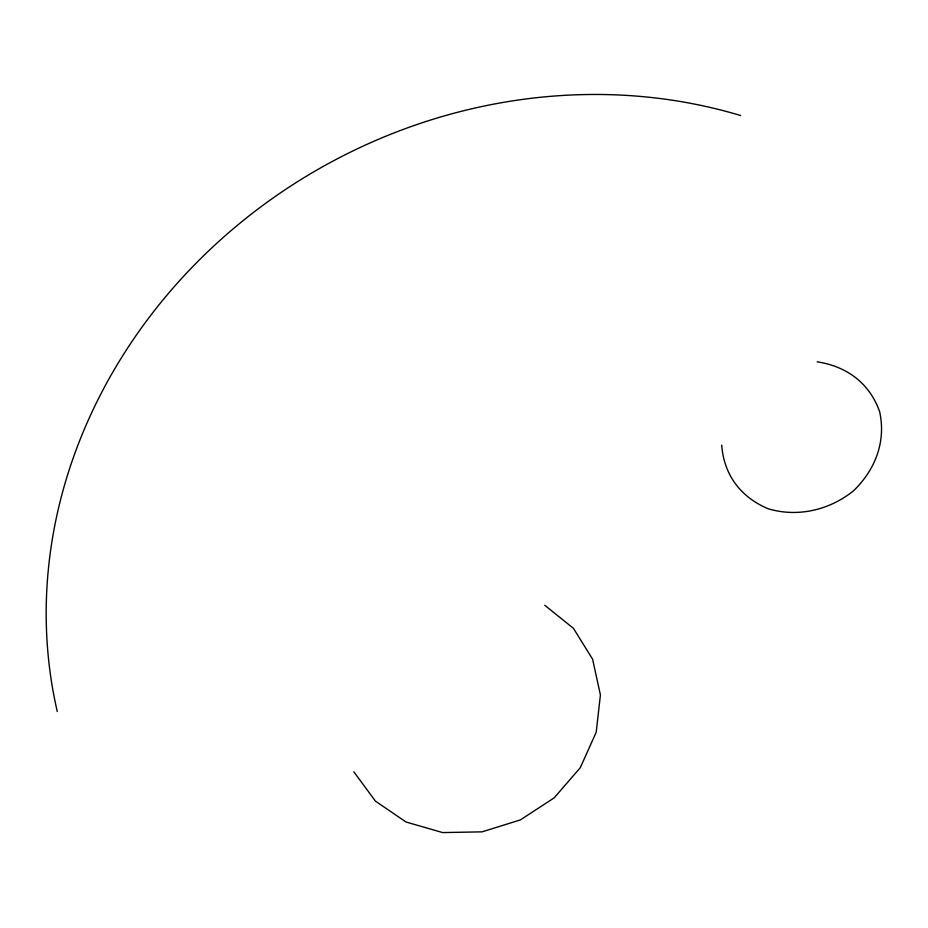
<?xml version="1.0" encoding="UTF-8"?>
<svg xmlns="http://www.w3.org/2000/svg" width="928" height="928" viewBox="0 0 928 928"><rect width="100%" height="100%" fill="white"/><g stroke="black" fill="none" stroke-linecap="round" stroke-linejoin="round"><path stroke-width="1.39" d="M817.185 361.827C846.742 366.34 869.675 383.194 879.663 411.788C886.205 441.844 875.185 469.939 853.412 490.9C829.539 510.052 798.01 517.569 768.407 508.834C740.846 497.443 723.886 474.997 721.717 445.104M544.748 605.253L573.434 628.337L592.598 659.205L600.416 694.968L596.194 732.285L580.302 767.676L554.225 797.825L520.411 819.9L482.026 831.859L442.644 832.578L405.965 821.988L375.399 801.073L353.812 771.783M57.281 711.544A515.272 463.13 -29.1 0 1 226.838 234.285A515.272 463.13 -29.1 0 1 740.625 115.524"/></g></svg>
